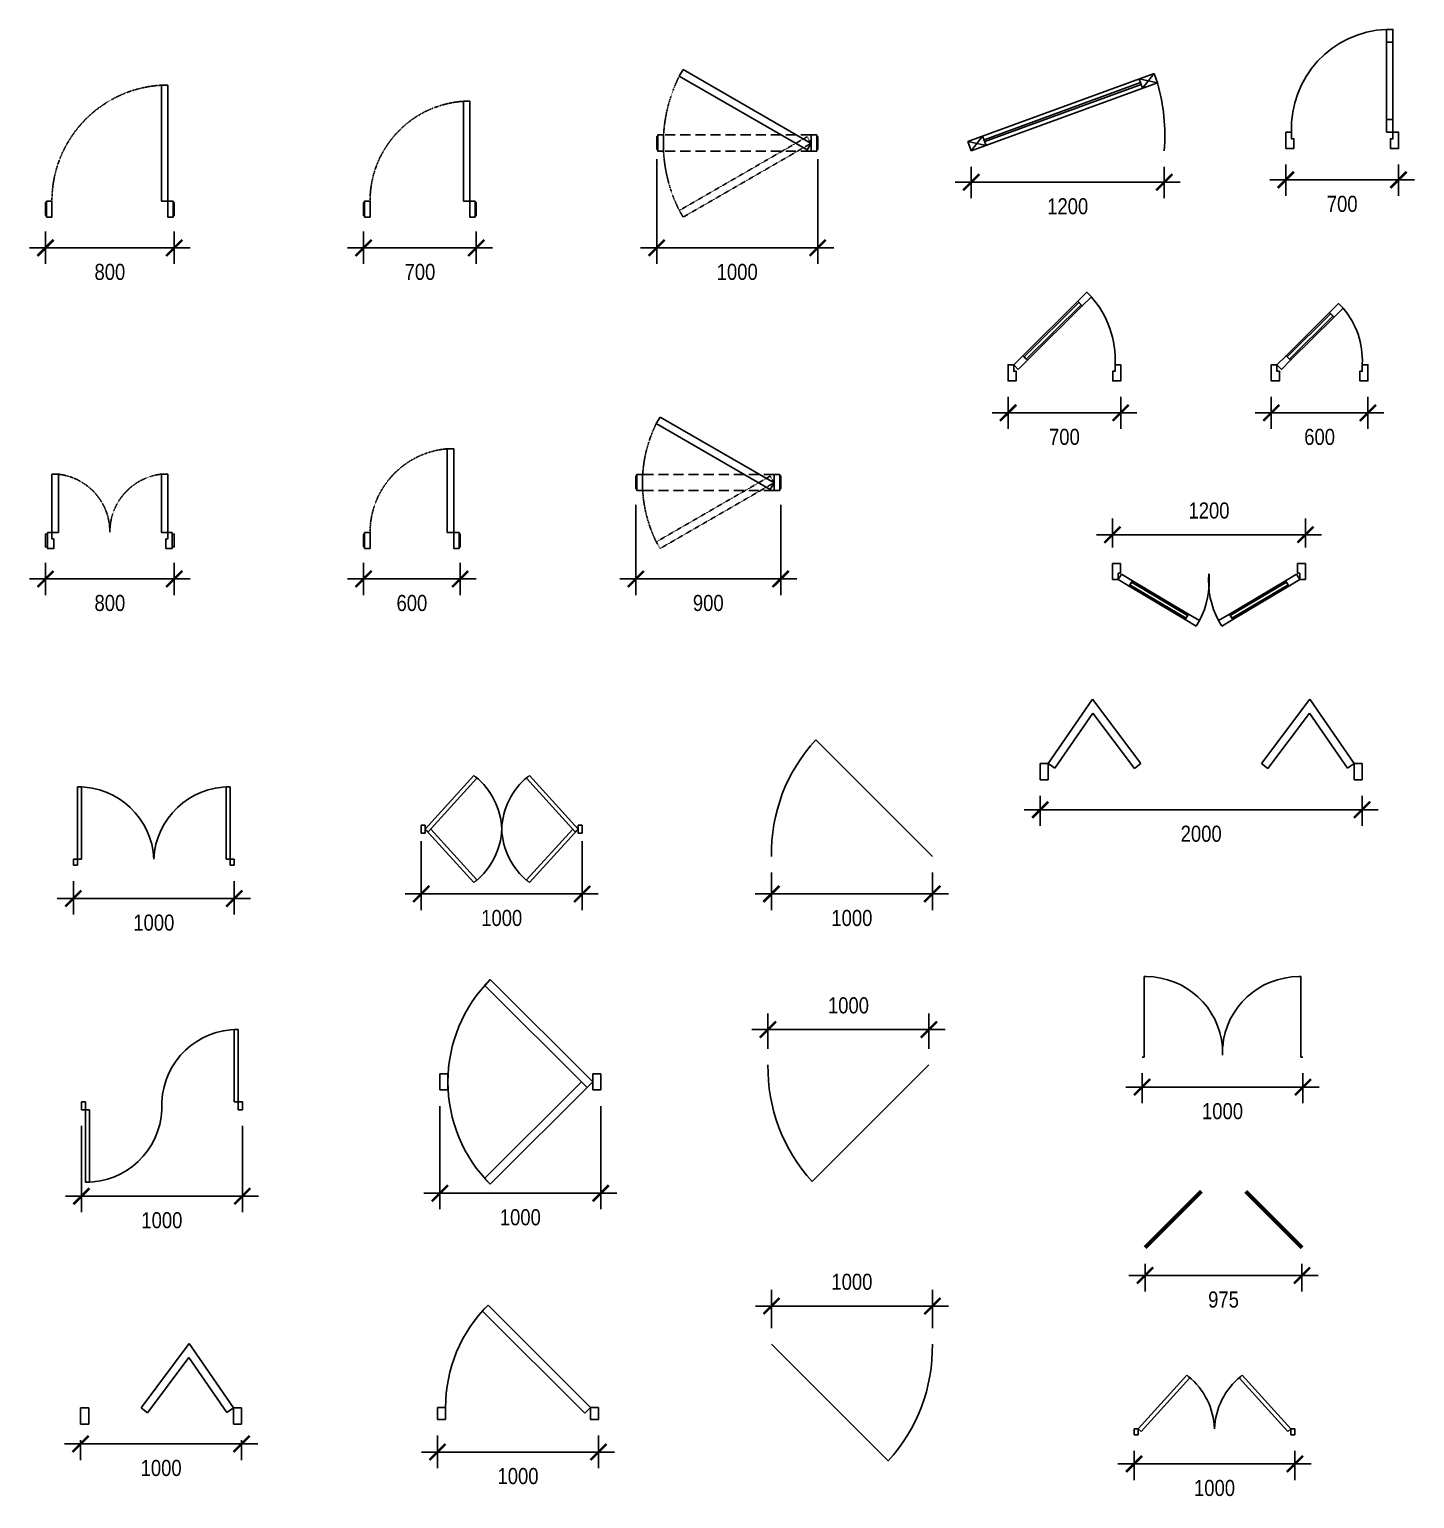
# Model space of a CAD drawing. Header units: millimetres. Extents: x -14129 to 25170, y 11877 to 30307.
# Drawn here: x 16562 to 25170, y 20881 to 30016 of the extents above; entities that cross this region are included whole.
import ezdxf

# ---------------------------------------------------------------- set-up
doc = ezdxf.new("R2010")
doc.units = ezdxf.units.MM
doc.linetypes.add('HIDDEN2', pattern=[0.1875, 0.125, -0.0625])
doc.linetypes.add('HIDDEN4', pattern=[0.09375, 0.0625, -0.03125])
doc.styles.add('DIM', font='', dxfattribs={"height": 100})
doc.styles.get('DIM').set_extended_font_data('VNI-Helve-Condense')
doc.dimstyles.new('100', dxfattribs={"dimtxt": 100, "dimasz": 100, "dimexe": 100, "dimexo": 100, "dimgap": 100, "dimtad": 2, "dimdec": 0, "dimzin": 0, "dimdsep": 46, "dimtxsty": 'DIM', "dimblk": 'ARCHTICK', "dimcen": 100, "dimdle": 100, "dimadec": 0, "dimazin": 0, "dimtfac": 1, "dimtdec": 0, "dimtofl": 0, "dimtmove": 0, "dimatfit": 3, "dimldrblk": 'ARCHTICK', "dimfxl": 1, "dimtolj": 1, "dimtzin": 0, "dimarcsym": 0})

# ---------------------------------------------------------------- blocks, each defined once
blk = doc.blocks.new('A$C6ED17C1F')
for points in [[(793.9, 100), (720, 100), (720, 820), (760, 820), (760, 0), (793.9, 0)], [(6.1, 0), (40, 0), (40, 100), (6.1, 100)], [(6.1, 100), (6.1, 0)], [(793.9, 100), (793.9, 0)]]:
    blk.add_lwpolyline(points)
for points in [[(0, 10), (6.1, 10), (6.1, 90), (0, 90)], [(793.9, 10), (800, 10), (800, 90), (793.9, 90)]]:
    blk.add_lwpolyline(points, close=True)
at = {"linetype": 'HIDDEN4'}
blk.add_arc((761.2, 100), 721.2, 93.27315, 180, dxfattribs=at)
blk = doc.blocks.new('A$C7AF54601')
for points in [[(693.9, 100), (620, 100), (620, 720), (660, 720), (660, 0), (693.9, 0)], [(693.9, 0), (693.9, 100)]]:
    blk.add_lwpolyline(points)
for points in [[(6.1, 0), (40, 0), (40, 100), (6.1, 100), (6.1, 0)], [(6.1, 10), (0, 10), (0, 90), (6.1, 90)], [(693.9, 10), (700, 10), (700, 90), (693.9, 90)]]:
    blk.add_lwpolyline(points, close=True)
at = {"linetype": 'HIDDEN4'}
blk.add_arc((661.4, 100), 621.4, 93.8183, 180, dxfattribs=at)
blk = doc.blocks.new('A$C0D4836C3')
at = {"linetype": 'HIDDEN2', "ltscale": 500}
for p, q in [((958.7, 511), (41.3, 511)), ((958.7, 411), (41.3, 411))]:
    blk.add_line(p, q, dxfattribs=at)
for points in [[(164.2, 917.5), (958.7, 458.7), (934.9, 417.4), (140.3, 876.2)], [(0, 421), (6.1, 421), (6.1, 501), (0, 501)], [(41.3, 511), (41.3, 411), (6.1, 411), (6.1, 511)], [(993.9, 511), (993.9, 411), (958.7, 411), (958.7, 511)], [(993.9, 421), (1000, 421), (1000, 501), (993.9, 501)]]:
    blk.add_lwpolyline(points, close=True)
at = {"linetype": 'HIDDEN4'}
blk.add_lwpolyline([(164.2, 0), (958.7, 458.7), (934.9, 500.1), (140.3, 41.3)], close=True, dxfattribs=at)
blk.add_arc((968.8, 458.7), 927.8, 153.65226, 206.34774, dxfattribs=at)
blk = doc.blocks.new('_ArchTick')
at = {"color": 0, "linetype": 'ByBlock', "const_width": 0.15}
blk.add_lwpolyline([(-0.5, -0.5), (0.5, 0.5)], dxfattribs=at)
blk = doc.blocks.new('*D155')
at = {"color": 0, "lineweight": -2, "transparency": 16777216}
for p, q in [((16662.2, 28758.6), (16662.2, 28557.5)), ((17462.2, 28758.6), (17462.2, 28557.5)), ((16562.2, 28657.5), (17562.2, 28657.5))]:
    blk.add_line(p, q, dxfattribs=at)
at = {"layer": 'DEFPOINTS', "color": 0, "transparency": 16777216}
for p in [(16662.2, 28858.6), (17462.2, 28858.6), (17462.2, 28657.5)]:
    blk.add_point(p, dxfattribs=at)
at = {"color": 0, "lineweight": -2, "transparency": 16777216, "xscale": 100, "yscale": 100, "zscale": 100, "rotation": 180}
blk.add_blockref('_ArchTick', (16662.2, 28657.5), dxfattribs=at)
at = {"color": 0, "lineweight": -2, "transparency": 16777216, "xscale": 100, "yscale": 100, "zscale": 100}
blk.add_blockref('_ArchTick', (17462.2, 28657.5), dxfattribs=at)
at = {"color": 0, "transparency": 16777216, "insert": (17062.2, 28507.5), "char_height": 100, "attachment_point": 5, "style": 'DIM'}
blk.add_mtext('\\A1;800', dxfattribs=at)
blk = doc.blocks.new('*D156')
at = {"color": 0, "lineweight": -2, "transparency": 16777216}
for p, q in [((18639, 28758.6), (18639, 28557.5)), ((19339, 28758.6), (19339, 28557.5)), ((18539, 28657.5), (19439, 28657.5))]:
    blk.add_line(p, q, dxfattribs=at)
at = {"layer": 'DEFPOINTS', "color": 0, "transparency": 16777216}
for p in [(18639, 28858.6), (19339, 28858.6), (19339, 28657.5)]:
    blk.add_point(p, dxfattribs=at)
at = {"color": 0, "lineweight": -2, "transparency": 16777216, "xscale": 100, "yscale": 100, "zscale": 100, "rotation": 180}
blk.add_blockref('_ArchTick', (18639, 28657.5), dxfattribs=at)
at = {"color": 0, "lineweight": -2, "transparency": 16777216, "xscale": 100, "yscale": 100, "zscale": 100}
blk.add_blockref('_ArchTick', (19339, 28657.5), dxfattribs=at)
at = {"color": 0, "transparency": 16777216, "insert": (18989, 28507.5), "char_height": 100, "attachment_point": 5, "style": 'DIM'}
blk.add_mtext('\\A1;700', dxfattribs=at)
blk = doc.blocks.new('*D157')
at = {"color": 0, "lineweight": -2, "transparency": 16777216}
for p, q in [((20460.6, 29209.7), (20460.6, 28557.5)), ((21460.6, 29209.7), (21460.6, 28557.5)), ((20360.6, 28657.5), (21560.6, 28657.5))]:
    blk.add_line(p, q, dxfattribs=at)
at = {"layer": 'DEFPOINTS', "color": 0, "transparency": 16777216}
for p in [(20460.6, 29309.7), (21460.6, 29309.7), (21460.6, 28657.5)]:
    blk.add_point(p, dxfattribs=at)
at = {"color": 0, "lineweight": -2, "transparency": 16777216, "xscale": 100, "yscale": 100, "zscale": 100, "rotation": 180}
blk.add_blockref('_ArchTick', (20460.6, 28657.5), dxfattribs=at)
at = {"color": 0, "lineweight": -2, "transparency": 16777216, "xscale": 100, "yscale": 100, "zscale": 100}
blk.add_blockref('_ArchTick', (21460.6, 28657.5), dxfattribs=at)
at = {"color": 0, "transparency": 16777216, "insert": (20960.6, 28507.5), "char_height": 100, "attachment_point": 5, "style": 'DIM'}
blk.add_mtext('\\A1;1000', dxfattribs=at)
blk = doc.blocks.new('A$C64F750C2')
for points in [[(80, 461.9), (80, 100), (40, 100), (40, 461.9)], [(720, 461.9), (720, 100), (760, 100), (760, 461.9)], [(12.2, 100), (40, 100), (40, 60), (52.2, 60), (52.2, 16.2), (52.2, 0), (12.2, 0)], [(787.8, 100), (760, 100), (760, 60), (747.8, 60), (747.8, 16.2), (747.8, 0), (787.8, 0)], [(12.2, 10), (0, 10), (0, 90), (12.2, 90)], [(787.8, 10), (800, 10), (800, 90), (787.8, 90)]]:
    blk.add_lwpolyline(points, close=True)
at = {"linetype": 'HIDDEN4'}
for centre, start, end in [((39.4, 103.6), 359.53125, 83.54079), ((760.6, 103.6), 96.45921, 180.46875)]:
    blk.add_arc(centre, 360.6, start, end, dxfattribs=at)
blk = doc.blocks.new('A$C6CE142D2')
for points in [[(593.9, 100), (520, 100), (520, 620), (560, 620), (560, 0), (593.9, 0)], [(6.1, 0), (40, 0), (40, 100), (6.1, 100)], [(6.1, 0), (6.1, 100)], [(593.9, 0), (593.9, 100)]]:
    blk.add_lwpolyline(points)
for points in [[(0, 10), (6.1, 10), (6.1, 90), (0, 90)], [(593.9, 10), (600, 10), (600, 90), (593.9, 90)]]:
    blk.add_lwpolyline(points, close=True)
at = {"linetype": 'HIDDEN4'}
blk.add_arc((563, 98.7), 523, 94.71841, 179.86281, dxfattribs=at)
blk = doc.blocks.new('A$C3B28073B')
at = {"linetype": 'HIDDEN2', "ltscale": 500}
for p, q in [((858.7, 461), (41.3, 461)), ((858.7, 361), (41.3, 361))]:
    blk.add_line(p, q, dxfattribs=at)
for points in [[(150.8, 817.5), (858.7, 408.7), (834.9, 367.4), (126.9, 776.2)], [(41.3, 461), (41.3, 361), (6.1, 361), (6.1, 461)], [(893.9, 461), (893.9, 361), (858.7, 361), (858.7, 461)], [(0, 371), (6.1, 371), (6.1, 451), (0, 451)], [(893.9, 371), (900, 371), (900, 451), (893.9, 451)]]:
    blk.add_lwpolyline(points, close=True)
at = {"linetype": 'HIDDEN4'}
blk.add_lwpolyline([(150.8, 0), (858.7, 408.7), (834.9, 450.1), (126.9, 41.3)], close=True, dxfattribs=at)
blk.add_arc((868.8, 408.7), 827.8, 153.65226, 206.34774, dxfattribs=at)
blk = doc.blocks.new('*D162')
at = {"color": 0, "lineweight": -2, "transparency": 16777216}
for p, q in [((16662.2, 26698.4), (16662.2, 26499.1)), ((17462.2, 26698.4), (17462.2, 26499.1)), ((16562.2, 26599.1), (17562.2, 26599.1))]:
    blk.add_line(p, q, dxfattribs=at)
at = {"layer": 'DEFPOINTS', "color": 0, "transparency": 16777216}
for p in [(16662.2, 26798.4), (17462.2, 26798.4), (17462.2, 26599.1)]:
    blk.add_point(p, dxfattribs=at)
at = {"color": 0, "lineweight": -2, "transparency": 16777216, "xscale": 100, "yscale": 100, "zscale": 100, "rotation": 180}
blk.add_blockref('_ArchTick', (16662.2, 26599.1), dxfattribs=at)
at = {"color": 0, "lineweight": -2, "transparency": 16777216, "xscale": 100, "yscale": 100, "zscale": 100}
blk.add_blockref('_ArchTick', (17462.2, 26599.1), dxfattribs=at)
at = {"color": 0, "transparency": 16777216, "insert": (17062.2, 26449.1), "char_height": 100, "attachment_point": 5, "style": 'DIM'}
blk.add_mtext('\\A1;800', dxfattribs=at)
blk = doc.blocks.new('*D163')
at = {"color": 0, "lineweight": -2, "transparency": 16777216}
for p, q in [((18639, 26698.4), (18639, 26499.1)), ((19239, 26698.4), (19239, 26499.1)), ((18539, 26599.1), (19339, 26599.1))]:
    blk.add_line(p, q, dxfattribs=at)
at = {"layer": 'DEFPOINTS', "color": 0, "transparency": 16777216}
for p in [(18639, 26798.4), (19239, 26798.4), (19239, 26599.1)]:
    blk.add_point(p, dxfattribs=at)
at = {"color": 0, "lineweight": -2, "transparency": 16777216, "xscale": 100, "yscale": 100, "zscale": 100, "rotation": 180}
blk.add_blockref('_ArchTick', (18639, 26599.1), dxfattribs=at)
at = {"color": 0, "lineweight": -2, "transparency": 16777216, "xscale": 100, "yscale": 100, "zscale": 100}
blk.add_blockref('_ArchTick', (19239, 26599.1), dxfattribs=at)
at = {"color": 0, "transparency": 16777216, "insert": (18939, 26449.1), "char_height": 100, "attachment_point": 5, "style": 'DIM'}
blk.add_mtext('\\A1;600', dxfattribs=at)
blk = doc.blocks.new('*D164')
at = {"color": 0, "lineweight": -2, "transparency": 16777216}
for p, q in [((20330.7, 27059.4), (20330.7, 26499.1)), ((21230.7, 27059.4), (21230.7, 26499.1)), ((20230.7, 26599.1), (21330.7, 26599.1))]:
    blk.add_line(p, q, dxfattribs=at)
at = {"layer": 'DEFPOINTS', "color": 0, "transparency": 16777216}
for p in [(20330.7, 27159.4), (21230.7, 27159.4), (21230.7, 26599.1)]:
    blk.add_point(p, dxfattribs=at)
at = {"color": 0, "lineweight": -2, "transparency": 16777216, "xscale": 100, "yscale": 100, "zscale": 100, "rotation": 180}
blk.add_blockref('_ArchTick', (20330.7, 26599.1), dxfattribs=at)
at = {"color": 0, "lineweight": -2, "transparency": 16777216, "xscale": 100, "yscale": 100, "zscale": 100}
blk.add_blockref('_ArchTick', (21230.7, 26599.1), dxfattribs=at)
at = {"color": 0, "transparency": 16777216, "insert": (20780.7, 26449.1), "char_height": 100, "attachment_point": 5, "style": 'DIM'}
blk.add_mtext('\\A1;900', dxfattribs=at)
blk = doc.blocks.new('A$C16FA5A5B')
for p, q in [((50, 487.5), (25, 487.5)), ((25, 487.5), (25, 37.5)), ((50, 37.5), (50, 487.5)), ((950, 37.5), (950, 487.5)), ((950, 487.5), (975, 487.5)), ((975, 487.5), (975, 37.5)), ((0, 0), (0, 37.5)), ((0, 37.5), (25, 37.5)), ((25, 0), (0, 0)), ((25, 37.5), (25, 0)), ((25, 37.5), (50, 37.5)), ((975, 37.5), (950, 37.5)), ((975, 37.5), (975, 0)), ((1000, 37.5), (975, 37.5)), ((975, 0), (1000, 0)), ((1000, 0), (1000, 37.5))]:
    blk.add_line(p, q)
for centre, start, end in [((28.6, 15.6), 2.66196, 90.43436), ((971.4, 15.6), 89.56564, 177.33804)]:
    blk.add_arc(centre, 471.9, start, end)
blk = doc.blocks.new('A$C7FA31A0A')
for p, q in [((327.7, 665.9), (25, 333)), ((43.5, 316.2), (346.2, 649.1)), ((346.2, 649.1), (327.7, 665.9)), ((653.8, 649.1), (672.3, 665.9)), ((956.5, 316.2), (653.8, 649.1)), ((672.3, 665.9), (975, 333)), ((0, 308), (0, 358)), ((0, 358), (25, 358)), ((25, 308), (0, 308)), ((25, 358), (25, 308)), ((327.7, 0), (25, 333)), ((25, 333), (43.5, 316.2)), ((58.8, 333), (346.2, 16.8)), ((941.2, 333), (653.8, 16.8)), ((672.3, 0), (975, 333)), ((975, 333), (956.5, 316.2)), ((975, 308), (975, 358)), ((975, 358), (1000, 358)), ((1000, 308), (975, 308)), ((1000, 358), (1000, 308)), ((346.2, 16.8), (327.7, 0)), ((653.8, 16.8), (672.3, 0))]:
    blk.add_line(p, q)
for centre, start, end in [((59.8, 316), 2.20706, 50.92304), ((940.2, 316), 129.07696, 177.79294), ((59.8, 349.9), 309.07696, 357.79294), ((940.2, 349.9), 182.20706, 230.92304)]:
    blk.add_arc(centre, 440.5, start, end)
blk = doc.blocks.new('A$C01DB128E')
blk.add_line((1000, 0), (275, 725))
blk.add_arc((1043, 19.1), 1043.1, 137.40906, 181.04643)
blk = doc.blocks.new('A$C27D12597')
for p, q in [((278.2, 1237.4), (313.6, 1272.8)), ((914.6, 601), (278.2, 1237.4)), ((313.6, 1272.8), (950, 636.4)), ((0, 586.4), (0, 686.4)), ((0, 686.4), (50, 686.4)), ((50, 686.4), (50, 586.4)), ((950, 636.4), (914.6, 671.8)), ((950, 586.4), (950, 686.4)), ((950, 686.4), (1000, 686.4)), ((1000, 686.4), (1000, 586.4)), ((50, 586.4), (0, 586.4)), ((879.3, 636.4), (278.2, 35.4)), ((313.6, 0), (950, 636.4)), ((950, 636.4), (914.6, 601)), ((1000, 586.4), (950, 586.4)), ((278.2, 35.4), (313.6, 0))]:
    blk.add_line(p, q)
for start, end in [(135, 180), (180, 225)]:
    blk.add_arc((950, 636.4), 900, start, end)
blk = doc.blocks.new('A$C1346559C')
blk.add_line((1000, 725), (275, 0))
blk.add_arc((1043, 705.9), 1043.1, 178.95357, 222.59094)
blk = doc.blocks.new('A$C3C570BAE')
for p, q in [((675, 500), (375, 100)), ((950, 100), (675, 500)), ((415, 70), (673.2, 414.3)), ((673.2, 414.3), (908.8, 71.7)), ((0, 0), (0, 100)), ((0, 100), (50, 100)), ((50, 100), (50, 0)), ((375, 100), (415, 70)), ((908.8, 71.7), (950, 100)), ((950, 0), (950, 100)), ((950, 100), (1000, 100)), ((1000, 100), (1000, 0)), ((50, 0), (0, 0)), ((1000, 0), (950, 0))]:
    blk.add_line(p, q)
blk = doc.blocks.new('A$C68901CC0')
for p, q in [((278.2, 676), (313.6, 711.4)), ((914.6, 39.6), (278.2, 676)), ((313.6, 711.4), (950, 75)), ((0, 75), (0, 0)), ((50, 75), (0, 75)), ((0, 0), (50, 0)), ((50, 0), (50, 75)), ((950, 75), (914.6, 39.6)), ((950, 75), (950, 0)), ((1000, 75), (950, 75)), ((950, 0), (1000, 0)), ((1000, 0), (1000, 75))]:
    blk.add_line(p, q)
blk.add_arc((950, 75), 900, 135, 180)
blk = doc.blocks.new('A$C6491041C')
blk.add_line((0, 725), (725, 0))
blk.add_arc((-43, 705.9), 1043.1, 317.40906, 1.04643)
blk = doc.blocks.new('A$C10F42F8F')
for p, q in [((0, 57.9), (1158.1, 481.2)), ((1158.1, 481.2), (1086.6, 389.5)), ((1158.1, 481.2), (1179.3, 423.3)), ((21.2, 0), (1179.3, 423.3)), ((101.1, 68.6), (1073.9, 424.2)), ((105.3, 57), (1078.2, 412.6)), ((1065.5, 447.4), (1086.6, 389.5)), ((1179.3, 423.3), (1065.5, 447.4)), ((21.2, 0), (92.6, 91.8)), ((92.6, 91.8), (113.8, 33.9)), ((0, 57.9), (21.2, 0)), ((0, 57.9), (113.8, 33.9))]:
    blk.add_line(p, q)
at = {"linetype": 'Continuous'}
blk.add_arc((-12.7, 92.6), 1237, 355.70462, 15.50494, dxfattribs=at)
blk = doc.blocks.new('A$C69F834CB')
for points in [[(625, 740), (625, 660), (665, 660), (665, 740)], [(625, 180), (625, 660), (665, 660), (665, 180)], [(35, 100), (35, 60), (50, 60), (50, 50), (50, 0), (0, 0), (0, 100)], [(625, 100), (625, 180), (665, 180), (665, 100)], [(665, 100), (700, 100), (700, 0), (650, 0), (650, 50), (650, 60), (665, 60)]]:
    blk.add_lwpolyline(points, close=True)
blk.add_arc((650, 125), 615.5, 92.32782, 182.32782)
blk = doc.blocks.new('A$C3C032968')
for p, q in [((0, 0), (0, 100)), ((0, 100), (0, 0)), ((700, 0), (700, 100)), ((700, 0), (700, 100))]:
    blk.add_line(p, q)
for points in [[(517.5, 522.4), (460.7, 466.1), (432.5, 494.5), (489.3, 550.8)], [(120, 128), (460.7, 466.1), (432.5, 494.5), (91.8, 156.4)], [(112.9, 135.1), (453.6, 473.2), (439.5, 487.4), (98.8, 149.3)], [(35, 100), (0, 100), (0, 0), (50, 0), (50, 50), (50, 60), (35, 60)], [(63.2, 71.6), (120, 128), (91.8, 156.4), (35, 100)], [(665, 100), (665, 60), (650, 60), (650, 50), (650, 0), (700, 0), (700, 100)]]:
    blk.add_lwpolyline(points, close=True)
blk.add_arc((72.4, 128.7), 593.3, 357.23132, 41.49368)
blk = doc.blocks.new('A$C3E2B50BB')
for p, q in [((0, 0), (0, 100)), ((0, 100), (0, 0)), ((600, 0), (600, 100)), ((600, 0), (600, 100))]:
    blk.add_line(p, q)
for points in [[(446.5, 452), (389.7, 395.6), (361.5, 424), (418.3, 480.4)], [(120, 128), (389.7, 395.6), (361.5, 424), (91.8, 156.4)], [(112.9, 135.1), (382.6, 402.7), (368.6, 416.9), (98.8, 149.3)], [(35, 100), (0, 100), (0, 0), (50, 0), (50, 50), (50, 60), (35, 60)], [(63.2, 71.6), (120, 128), (91.8, 156.4), (35, 100)], [(565, 100), (565, 60), (550, 60), (550, 50), (550, 0), (600, 0), (600, 100)]]:
    blk.add_lwpolyline(points, close=True)
blk.add_arc((63.3, 127.2), 502.3, 357.36302, 40.28565)
blk = doc.blocks.new('A$C036642B2')
for p, q in [((0, 389.1), (0, 289.1)), ((0, 289.1), (0, 389.1)), ((0, 289.1), (0, 389.1)), ((0, 389.1), (50, 389.1)), ((50, 389.1), (50, 339.1)), ((1200, 389.1), (1150, 389.1)), ((1150, 389.1), (1150, 339.1)), ((1200, 289.1), (1200, 389.1)), ((1200, 289.1), (1200, 389.1)), ((1200, 389.1), (1200, 289.1)), ((35, 289.1), (0, 289.1)), ((50, 329.1), (35, 329.1)), ((35, 329.1), (35, 289.1)), ((35, 289.1), (55.5, 323.5)), ((103.8, 248.2), (35, 289.1)), ((50, 339.1), (50, 329.1)), ((55.5, 323.5), (124.2, 282.6)), ((103.8, 248.2), (124.2, 282.6)), ((124.2, 282.6), (103.8, 248.2)), ((124.2, 282.6), (472.6, 75.3)), ((1075.8, 282.6), (727.4, 75.3)), ((1144.5, 323.5), (1075.8, 282.6)), ((1075.8, 282.6), (1096.2, 248.2)), ((1096.2, 248.2), (1075.8, 282.6)), ((1096.2, 248.2), (1165, 289.1)), ((1165, 289.1), (1144.5, 323.5)), ((1150, 339.1), (1150, 329.1)), ((1150, 329.1), (1165, 329.1)), ((1165, 329.1), (1165, 289.1)), ((1165, 289.1), (1200, 289.1)), ((452.1, 40.9), (103.8, 248.2)), ((108.9, 256.8), (119.1, 274)), ((457.3, 49.5), (108.9, 256.8)), ((119.1, 274), (467.5, 66.7)), ((1080.9, 274), (732.5, 66.7)), ((742.7, 49.5), (1091.1, 256.8)), ((747.9, 40.9), (1096.2, 248.2)), ((1091.1, 256.8), (1080.9, 274)), ((472.6, 75.3), (452.1, 40.9)), ((472.6, 75.3), (452.1, 40.9)), ((452.1, 40.9), (520.9, 0)), ((467.5, 66.7), (457.3, 49.5)), ((541.3, 34.4), (472.6, 75.3)), ((520.9, 0), (541.3, 34.4)), ((658.7, 34.4), (727.4, 75.3)), ((679.1, 0), (658.7, 34.4)), ((747.9, 40.9), (679.1, 0)), ((727.4, 75.3), (747.9, 40.9)), ((727.4, 75.3), (747.9, 40.9)), ((732.5, 66.7), (742.7, 49.5))]:
    blk.add_line(p, q)
for centre, start, end in [((76.7, 280.4), 332.18931, 4.96352), ((1123.3, 280.4), 175.03648, 207.81069)]:
    blk.add_arc(centre, 525.5, start, end)
blk = doc.blocks.new('A$C20B1713A')
for p, q in [((50, 100), (325, 500)), ((325, 500), (625, 100)), ((1675, 500), (1375, 100)), ((1950, 100), (1675, 500)), ((326.8, 414.3), (91.2, 71.7)), ((585, 70), (326.8, 414.3)), ((1415, 70), (1673.2, 414.3)), ((1673.2, 414.3), (1908.8, 71.7)), ((0, 0), (0, 100)), ((0, 100), (50, 100)), ((50, 100), (50, 0)), ((91.2, 71.7), (50, 100)), ((625, 100), (585, 70)), ((1375, 100), (1415, 70)), ((1908.8, 71.7), (1950, 100)), ((1950, 0), (1950, 100)), ((1950, 100), (2000, 100)), ((2000, 100), (2000, 0)), ((50, 0), (0, 0)), ((2000, 0), (1950, 0))]:
    blk.add_line(p, q)
blk = doc.blocks.new('A$C00F00890')
for p, q in [((25, 500), (12.5, 500)), ((12.5, 500), (12.5, 0)), ((987.5, 500), (975, 500)), ((987.5, 0), (987.5, 500)), ((12.5, 0), (0, 0)), ((500, 12.5), (499.1, 62.5)), ((500.9, 62.5), (500, 12.5)), ((1000, 0), (987.5, 0))]:
    blk.add_line(p, q)
for centre, start, end in [((25, 24.4), 4.59763, 90), ((975, 24.4), 90, 175.40237)]:
    blk.add_arc(centre, 475.6, start, end)
blk = doc.blocks.new('A$C26716D79')
blk.add_lwpolyline([(983.8, 8.8, 25, 25, 0), (633.8, 358.8, 0, 0, 0.198398), (496.3, 21.3, 0, 0, 0.198398), (358.8, 358.8, 25, 25, 0), (8.8, 8.8, 0, 0, 0)], format="xyseb")
blk = doc.blocks.new('A$C7C735C75')
for p, q in [((327.7, 370.5), (25, 37.5)), ((346.2, 353.7), (327.7, 370.5)), ((653.8, 353.7), (672.3, 370.5)), ((672.3, 370.5), (975, 37.5)), ((43.5, 20.7), (346.2, 353.7)), ((956.5, 20.7), (653.8, 353.7)), ((0, 0), (0, 37.5)), ((0, 37.5), (25, 37.5)), ((25, 0), (0, 0)), ((25, 37.5), (43.5, 20.7)), ((25, 37.5), (25, 0)), ((975, 37.5), (956.5, 20.7)), ((975, 37.5), (975, 0)), ((1000, 37.5), (975, 37.5)), ((975, 0), (1000, 0)), ((1000, 0), (1000, 37.5))]:
    blk.add_line(p, q)
for centre, start, end in [((59.8, 20.5), 2.20706, 50.92304), ((940.2, 20.5), 129.07696, 177.79294)]:
    blk.add_arc(centre, 440.5, start, end)
blk = doc.blocks.new('*D171')
at = {"color": 0, "lineweight": -2, "transparency": 16777216}
for p, q in [((16835.4, 24719.6), (16835.4, 24511.9)), ((17835.4, 24719.6), (17835.4, 24511.9)), ((16735.4, 24611.9), (17935.4, 24611.9))]:
    blk.add_line(p, q, dxfattribs=at)
at = {"layer": 'DEFPOINTS', "color": 0, "transparency": 16777216}
for p in [(16835.4, 24819.6), (17835.4, 24819.6), (17835.4, 24611.9)]:
    blk.add_point(p, dxfattribs=at)
at = {"color": 0, "lineweight": -2, "transparency": 16777216, "xscale": 100, "yscale": 100, "zscale": 100, "rotation": 180}
blk.add_blockref('_ArchTick', (16835.4, 24611.9), dxfattribs=at)
at = {"color": 0, "lineweight": -2, "transparency": 16777216, "xscale": 100, "yscale": 100, "zscale": 100}
blk.add_blockref('_ArchTick', (17835.4, 24611.9), dxfattribs=at)
at = {"color": 0, "transparency": 16777216, "insert": (17335.4, 24461.9), "char_height": 100, "attachment_point": 5, "style": 'DIM'}
blk.add_mtext('\\A1;1000', dxfattribs=at)
blk = doc.blocks.new('A$C421C437E')
for p, q in [((950, 500), (950, 950)), ((950, 950), (975, 950)), ((975, 950), (975, 500)), ((0, 450), (0, 500)), ((0, 500), (25, 500)), ((25, 500), (25, 450)), ((500, 500), (500, 450)), ((500, 487.5), (500, 450)), ((975, 500), (950, 500)), ((975, 450), (975, 500)), ((975, 500), (1000, 500)), ((1000, 500), (1000, 450)), ((25, 450), (0, 450)), ((25, 0), (25, 450)), ((25, 450), (50, 450)), ((50, 450), (50, 0)), ((1000, 450), (975, 450)), ((50, 0), (25, 0))]:
    blk.add_line(p, q)
for centre, start, end in [((971.4, 478.1), 89.56564, 177.33804), ((28.6, 471.9), 269.56564, 357.33804)]:
    blk.add_arc(centre, 471.9, start, end)
blk = doc.blocks.new('*D172')
at = {"color": 0, "lineweight": -2, "transparency": 16777216}
for p, q in [((16885.5, 23198.7), (16885.5, 22661.5)), ((17885.5, 23198.7), (17885.5, 22661.5)), ((17985.5, 22761.5), (16785.5, 22761.5))]:
    blk.add_line(p, q, dxfattribs=at)
at = {"layer": 'DEFPOINTS', "color": 0, "transparency": 16777216}
for p in [(16885.5, 23298.7), (17885.5, 23298.7), (16885.5, 22761.5)]:
    blk.add_point(p, dxfattribs=at)
at = {"color": 0, "lineweight": -2, "transparency": 16777216, "xscale": 100, "yscale": 100, "zscale": 100, "rotation": 180}
blk.add_blockref('_ArchTick', (16885.5, 22761.5), dxfattribs=at)
at = {"color": 0, "lineweight": -2, "transparency": 16777216, "xscale": 100, "yscale": 100, "zscale": 100}
blk.add_blockref('_ArchTick', (17885.5, 22761.5), dxfattribs=at)
at = {"color": 0, "transparency": 16777216, "insert": (17385.5, 22611.5), "char_height": 100, "attachment_point": 5, "style": 'DIM'}
blk.add_mtext('\\A1;1000', dxfattribs=at)
blk = doc.blocks.new('*D173')
at = {"color": 0, "lineweight": -2, "transparency": 16777216}
for p, q in [((16780.7, 21221.2), (17980.7, 21221.2)), ((16880.7, 21244.9), (16880.7, 21121.2)), ((17880.7, 21244.9), (17880.7, 21121.2))]:
    blk.add_line(p, q, dxfattribs=at)
at = {"layer": 'DEFPOINTS', "color": 0, "transparency": 16777216}
for p in [(16880.7, 21344.9), (17880.7, 21344.9), (17880.7, 21221.2)]:
    blk.add_point(p, dxfattribs=at)
at = {"color": 0, "lineweight": -2, "transparency": 16777216, "xscale": 100, "yscale": 100, "zscale": 100, "rotation": 180}
blk.add_blockref('_ArchTick', (16880.7, 21221.2), dxfattribs=at)
at = {"color": 0, "lineweight": -2, "transparency": 16777216, "xscale": 100, "yscale": 100, "zscale": 100}
blk.add_blockref('_ArchTick', (17880.7, 21221.2), dxfattribs=at)
at = {"color": 0, "transparency": 16777216, "insert": (17380.7, 21071.2), "char_height": 100, "attachment_point": 5, "style": 'DIM'}
blk.add_mtext('\\A1;1000', dxfattribs=at)
blk = doc.blocks.new('*D175')
at = {"color": 0, "lineweight": -2, "transparency": 16777216}
for p, q in [((18997.2, 24969.1), (18997.2, 24540.7)), ((19997.2, 24969.1), (19997.2, 24540.7)), ((18897.2, 24640.7), (20097.2, 24640.7))]:
    blk.add_line(p, q, dxfattribs=at)
at = {"layer": 'DEFPOINTS', "color": 0, "transparency": 16777216}
for p in [(18997.2, 25069.1), (19997.2, 25069.1), (19997.2, 24640.7)]:
    blk.add_point(p, dxfattribs=at)
at = {"color": 0, "lineweight": -2, "transparency": 16777216, "xscale": 100, "yscale": 100, "zscale": 100, "rotation": 180}
blk.add_blockref('_ArchTick', (18997.2, 24640.7), dxfattribs=at)
at = {"color": 0, "lineweight": -2, "transparency": 16777216, "xscale": 100, "yscale": 100, "zscale": 100}
blk.add_blockref('_ArchTick', (19997.2, 24640.7), dxfattribs=at)
at = {"color": 0, "transparency": 16777216, "insert": (19497.2, 24490.7), "char_height": 100, "attachment_point": 5, "style": 'DIM'}
blk.add_mtext('\\A1;1000', dxfattribs=at)
blk = doc.blocks.new('*D176')
at = {"color": 0, "lineweight": -2, "transparency": 16777216}
for p, q in [((19112.8, 23322.2), (19112.8, 22679.9)), ((20112.8, 23322.2), (20112.8, 22679.9)), ((19012.8, 22779.9), (20212.8, 22779.9))]:
    blk.add_line(p, q, dxfattribs=at)
at = {"layer": 'DEFPOINTS', "color": 0, "transparency": 16777216}
for p in [(19112.8, 23422.2), (20112.8, 23422.2), (20112.8, 22779.9)]:
    blk.add_point(p, dxfattribs=at)
at = {"color": 0, "lineweight": -2, "transparency": 16777216, "xscale": 100, "yscale": 100, "zscale": 100, "rotation": 180}
blk.add_blockref('_ArchTick', (19112.8, 22779.9), dxfattribs=at)
at = {"color": 0, "lineweight": -2, "transparency": 16777216, "xscale": 100, "yscale": 100, "zscale": 100}
blk.add_blockref('_ArchTick', (20112.8, 22779.9), dxfattribs=at)
at = {"color": 0, "transparency": 16777216, "insert": (19612.8, 22629.9), "char_height": 100, "attachment_point": 5, "style": 'DIM'}
blk.add_mtext('\\A1;1000', dxfattribs=at)
blk = doc.blocks.new('*D177')
at = {"color": 0, "lineweight": -2, "transparency": 16777216}
for p, q in [((19098.5, 21273.5), (19098.5, 21071)), ((20098.5, 21273.5), (20098.5, 21071)), ((18998.5, 21171), (20198.5, 21171))]:
    blk.add_line(p, q, dxfattribs=at)
at = {"layer": 'DEFPOINTS', "color": 0, "transparency": 16777216}
for p in [(19098.5, 21373.5), (20098.5, 21373.5), (20098.5, 21171)]:
    blk.add_point(p, dxfattribs=at)
at = {"color": 0, "lineweight": -2, "transparency": 16777216, "xscale": 100, "yscale": 100, "zscale": 100, "rotation": 180}
blk.add_blockref('_ArchTick', (19098.5, 21171), dxfattribs=at)
at = {"color": 0, "lineweight": -2, "transparency": 16777216, "xscale": 100, "yscale": 100, "zscale": 100}
blk.add_blockref('_ArchTick', (20098.5, 21171), dxfattribs=at)
at = {"color": 0, "transparency": 16777216, "insert": (19598.5, 21021), "char_height": 100, "attachment_point": 5, "style": 'DIM'}
blk.add_mtext('\\A1;1000', dxfattribs=at)
blk = doc.blocks.new('*D179')
at = {"color": 0, "lineweight": -2, "transparency": 16777216}
for p, q in [((21173.1, 24773.3), (21173.1, 24540.7)), ((22173.1, 24773.3), (22173.1, 24540.7)), ((21073.1, 24640.7), (22273.1, 24640.7))]:
    blk.add_line(p, q, dxfattribs=at)
at = {"layer": 'DEFPOINTS', "color": 0, "transparency": 16777216}
for p in [(21173.1, 24873.3), (22173.1, 24873.3), (22173.1, 24640.7)]:
    blk.add_point(p, dxfattribs=at)
at = {"color": 0, "lineweight": -2, "transparency": 16777216, "xscale": 100, "yscale": 100, "zscale": 100, "rotation": 180}
blk.add_blockref('_ArchTick', (21173.1, 24640.7), dxfattribs=at)
at = {"color": 0, "lineweight": -2, "transparency": 16777216, "xscale": 100, "yscale": 100, "zscale": 100}
blk.add_blockref('_ArchTick', (22173.1, 24640.7), dxfattribs=at)
at = {"color": 0, "transparency": 16777216, "insert": (21673.1, 24490.7), "char_height": 100, "attachment_point": 5, "style": 'DIM'}
blk.add_mtext('\\A1;1000', dxfattribs=at)
blk = doc.blocks.new('*D180')
at = {"color": 0, "lineweight": -2, "transparency": 16777216}
for p, q in [((21151.8, 23678.5), (21151.8, 23897.4)), ((22151.8, 23678.5), (22151.8, 23897.4)), ((21051.8, 23797.4), (22251.8, 23797.4))]:
    blk.add_line(p, q, dxfattribs=at)
at = {"layer": 'DEFPOINTS', "color": 0, "transparency": 16777216}
for p in [(22151.8, 23797.4), (21151.8, 23578.5), (22151.8, 23578.5)]:
    blk.add_point(p, dxfattribs=at)
at = {"color": 0, "lineweight": -2, "transparency": 16777216, "xscale": 100, "yscale": 100, "zscale": 100, "rotation": 180}
blk.add_blockref('_ArchTick', (21151.8, 23797.4), dxfattribs=at)
at = {"color": 0, "lineweight": -2, "transparency": 16777216, "xscale": 100, "yscale": 100, "zscale": 100}
blk.add_blockref('_ArchTick', (22151.8, 23797.4), dxfattribs=at)
at = {"color": 0, "transparency": 16777216, "insert": (21651.8, 23947.4), "char_height": 100, "attachment_point": 5, "style": 'DIM'}
blk.add_mtext('\\A1;1000', dxfattribs=at)
blk = doc.blocks.new('*D181')
at = {"color": 0, "lineweight": -2, "transparency": 16777216}
for p, q in [((21173.3, 21941.2), (21173.3, 22178.8)), ((22173.3, 21941.2), (22173.3, 22178.8)), ((21073.3, 22078.8), (22273.3, 22078.8))]:
    blk.add_line(p, q, dxfattribs=at)
at = {"layer": 'DEFPOINTS', "color": 0, "transparency": 16777216}
for p in [(22173.3, 22078.8), (21173.3, 21841.2), (22173.3, 21841.2)]:
    blk.add_point(p, dxfattribs=at)
at = {"color": 0, "lineweight": -2, "transparency": 16777216, "xscale": 100, "yscale": 100, "zscale": 100, "rotation": 180}
blk.add_blockref('_ArchTick', (21173.3, 22078.8), dxfattribs=at)
at = {"color": 0, "lineweight": -2, "transparency": 16777216, "xscale": 100, "yscale": 100, "zscale": 100}
blk.add_blockref('_ArchTick', (22173.3, 22078.8), dxfattribs=at)
at = {"color": 0, "transparency": 16777216, "insert": (21673.3, 22228.8), "char_height": 100, "attachment_point": 5, "style": 'DIM'}
blk.add_mtext('\\A1;1000', dxfattribs=at)
blk = doc.blocks.new('*D183')
at = {"color": 0, "lineweight": -2, "transparency": 16777216}
for p, q in [((22414.4, 29161), (22414.4, 28965.6)), ((23614, 29161), (23614, 28965.6)), ((22314.4, 29065.6), (23714, 29065.6))]:
    blk.add_line(p, q, dxfattribs=at)
at = {"layer": 'DEFPOINTS', "color": 0, "transparency": 16777216}
for p in [(22414.4, 29261), (23614, 29261), (23614, 29065.6)]:
    blk.add_point(p, dxfattribs=at)
at = {"color": 0, "lineweight": -2, "transparency": 16777216, "xscale": 100, "yscale": 100, "zscale": 100, "rotation": 180}
blk.add_blockref('_ArchTick', (22414.4, 29065.6), dxfattribs=at)
at = {"color": 0, "lineweight": -2, "transparency": 16777216, "xscale": 100, "yscale": 100, "zscale": 100}
blk.add_blockref('_ArchTick', (23614, 29065.6), dxfattribs=at)
at = {"color": 0, "transparency": 16777216, "insert": (23014.2, 28915.6), "char_height": 100, "attachment_point": 5, "style": 'DIM'}
blk.add_mtext('\\A1;1200', dxfattribs=at)
blk = doc.blocks.new('*D184')
at = {"color": 0, "lineweight": -2, "transparency": 16777216}
for p, q in [((24369.9, 29175.8), (24369.9, 28980.5)), ((25069.9, 29175.8), (25069.9, 28980.5)), ((24269.9, 29080.5), (25169.9, 29080.5))]:
    blk.add_line(p, q, dxfattribs=at)
at = {"layer": 'DEFPOINTS', "color": 0, "transparency": 16777216}
for p in [(24369.9, 29275.8), (25069.9, 29275.8), (25069.9, 29080.5)]:
    blk.add_point(p, dxfattribs=at)
at = {"color": 0, "lineweight": -2, "transparency": 16777216, "xscale": 100, "yscale": 100, "zscale": 100, "rotation": 180}
blk.add_blockref('_ArchTick', (24369.9, 29080.5), dxfattribs=at)
at = {"color": 0, "lineweight": -2, "transparency": 16777216, "xscale": 100, "yscale": 100, "zscale": 100}
blk.add_blockref('_ArchTick', (25069.9, 29080.5), dxfattribs=at)
at = {"color": 0, "transparency": 16777216, "insert": (24719.9, 28930.5), "char_height": 100, "attachment_point": 5, "style": 'DIM'}
blk.add_mtext('\\A1;700', dxfattribs=at)
blk = doc.blocks.new('*D185')
at = {"color": 0, "lineweight": -2, "transparency": 16777216}
for p, q in [((22643.9, 27730.7), (22643.9, 27531.7)), ((23343.9, 27730.7), (23343.9, 27531.7)), ((22543.9, 27631.7), (23443.9, 27631.7))]:
    blk.add_line(p, q, dxfattribs=at)
at = {"layer": 'DEFPOINTS', "color": 0, "transparency": 16777216}
for p in [(22643.9, 27830.7), (23343.9, 27830.7), (23343.9, 27631.7)]:
    blk.add_point(p, dxfattribs=at)
at = {"color": 0, "lineweight": -2, "transparency": 16777216, "xscale": 100, "yscale": 100, "zscale": 100, "rotation": 180}
blk.add_blockref('_ArchTick', (22643.9, 27631.7), dxfattribs=at)
at = {"color": 0, "lineweight": -2, "transparency": 16777216, "xscale": 100, "yscale": 100, "zscale": 100}
blk.add_blockref('_ArchTick', (23343.9, 27631.7), dxfattribs=at)
at = {"color": 0, "transparency": 16777216, "insert": (22993.9, 27481.7), "char_height": 100, "attachment_point": 5, "style": 'DIM'}
blk.add_mtext('\\A1;700', dxfattribs=at)
blk = doc.blocks.new('*D186')
at = {"color": 0, "lineweight": -2, "transparency": 16777216}
for p, q in [((24279.6, 27730.7), (24279.6, 27531.7)), ((24879.6, 27730.7), (24879.6, 27531.7)), ((24179.6, 27631.7), (24979.6, 27631.7))]:
    blk.add_line(p, q, dxfattribs=at)
at = {"layer": 'DEFPOINTS', "color": 0, "transparency": 16777216}
for p in [(24279.6, 27830.7), (24879.6, 27830.7), (24879.6, 27631.7)]:
    blk.add_point(p, dxfattribs=at)
at = {"color": 0, "lineweight": -2, "transparency": 16777216, "xscale": 100, "yscale": 100, "zscale": 100, "rotation": 180}
blk.add_blockref('_ArchTick', (24279.6, 27631.7), dxfattribs=at)
at = {"color": 0, "lineweight": -2, "transparency": 16777216, "xscale": 100, "yscale": 100, "zscale": 100}
blk.add_blockref('_ArchTick', (24879.6, 27631.7), dxfattribs=at)
at = {"color": 0, "transparency": 16777216, "insert": (24579.6, 27481.7), "char_height": 100, "attachment_point": 5, "style": 'DIM'}
blk.add_mtext('\\A1;600', dxfattribs=at)
blk = doc.blocks.new('*D187')
at = {"color": 0, "lineweight": -2, "transparency": 16777216}
for p, q in [((23292.2, 26794.9), (23292.2, 26974.1)), ((24492.2, 26794.9), (24492.2, 26974.1)), ((24592.2, 26874.1), (23192.2, 26874.1))]:
    blk.add_line(p, q, dxfattribs=at)
at = {"layer": 'DEFPOINTS', "color": 0, "transparency": 16777216}
for p in [(23292.2, 26874.1), (23292.2, 26694.9), (24492.2, 26694.9)]:
    blk.add_point(p, dxfattribs=at)
at = {"color": 0, "lineweight": -2, "transparency": 16777216, "xscale": 100, "yscale": 100, "zscale": 100, "rotation": 180}
blk.add_blockref('_ArchTick', (23292.2, 26874.1), dxfattribs=at)
at = {"color": 0, "lineweight": -2, "transparency": 16777216, "xscale": 100, "yscale": 100, "zscale": 100}
blk.add_blockref('_ArchTick', (24492.2, 26874.1), dxfattribs=at)
at = {"color": 0, "transparency": 16777216, "insert": (23892.2, 27024.1), "char_height": 100, "attachment_point": 5, "style": 'DIM'}
blk.add_mtext('\\A1;1200', dxfattribs=at)
blk = doc.blocks.new('*D188')
at = {"color": 0, "lineweight": -2, "transparency": 16777216}
for p, q in [((22843.7, 25250.7), (22843.7, 25064.4)), ((24843.7, 25250.7), (24843.7, 25064.4)), ((22743.7, 25164.4), (24943.7, 25164.4))]:
    blk.add_line(p, q, dxfattribs=at)
at = {"layer": 'DEFPOINTS', "color": 0, "transparency": 16777216}
for p in [(22843.7, 25350.7), (24843.7, 25350.7), (24843.7, 25164.4)]:
    blk.add_point(p, dxfattribs=at)
at = {"color": 0, "lineweight": -2, "transparency": 16777216, "xscale": 100, "yscale": 100, "zscale": 100, "rotation": 180}
blk.add_blockref('_ArchTick', (22843.7, 25164.4), dxfattribs=at)
at = {"color": 0, "lineweight": -2, "transparency": 16777216, "xscale": 100, "yscale": 100, "zscale": 100}
blk.add_blockref('_ArchTick', (24843.7, 25164.4), dxfattribs=at)
at = {"color": 0, "transparency": 16777216, "insert": (23843.7, 25014.4), "char_height": 100, "attachment_point": 5, "style": 'DIM'}
blk.add_mtext('\\A1;2000', dxfattribs=at)
blk = doc.blocks.new('*D189')
at = {"color": 0, "lineweight": -2, "transparency": 16777216}
for p, q in [((23476.3, 23526.7), (23476.3, 23339.7)), ((24476.3, 23526.7), (24476.3, 23339.7)), ((23376.3, 23439.7), (24576.3, 23439.7))]:
    blk.add_line(p, q, dxfattribs=at)
at = {"layer": 'DEFPOINTS', "color": 0, "transparency": 16777216}
for p in [(23476.3, 23626.7), (24476.3, 23626.7), (24476.3, 23439.7)]:
    blk.add_point(p, dxfattribs=at)
at = {"color": 0, "lineweight": -2, "transparency": 16777216, "xscale": 100, "yscale": 100, "zscale": 100, "rotation": 180}
blk.add_blockref('_ArchTick', (23476.3, 23439.7), dxfattribs=at)
at = {"color": 0, "lineweight": -2, "transparency": 16777216, "xscale": 100, "yscale": 100, "zscale": 100}
blk.add_blockref('_ArchTick', (24476.3, 23439.7), dxfattribs=at)
at = {"color": 0, "transparency": 16777216, "insert": (23976.3, 23289.7), "char_height": 100, "attachment_point": 5, "style": 'DIM'}
blk.add_mtext('\\A1;1000', dxfattribs=at)
blk = doc.blocks.new('*D190')
at = {"color": 0, "lineweight": -2, "transparency": 16777216}
for p, q in [((23495.1, 22341.4), (23495.1, 22168.5)), ((24470.1, 22341.4), (24470.1, 22168.5)), ((23395.1, 22268.5), (24570.1, 22268.5))]:
    blk.add_line(p, q, dxfattribs=at)
at = {"layer": 'DEFPOINTS', "color": 0, "transparency": 16777216}
for p in [(23495.1, 22441.4), (24470.1, 22441.4), (24470.1, 22268.5)]:
    blk.add_point(p, dxfattribs=at)
at = {"color": 0, "lineweight": -2, "transparency": 16777216, "xscale": 100, "yscale": 100, "zscale": 100, "rotation": 180}
blk.add_blockref('_ArchTick', (23495.1, 22268.5), dxfattribs=at)
at = {"color": 0, "lineweight": -2, "transparency": 16777216, "xscale": 100, "yscale": 100, "zscale": 100}
blk.add_blockref('_ArchTick', (24470.1, 22268.5), dxfattribs=at)
at = {"color": 0, "transparency": 16777216, "insert": (23982.6, 22118.5), "char_height": 100, "attachment_point": 5, "style": 'DIM'}
blk.add_mtext('\\A1;975', dxfattribs=at)
blk = doc.blocks.new('*D191')
at = {"color": 0, "lineweight": -2, "transparency": 16777216}
for p, q in [((23426.6, 21178.3), (23426.6, 20997)), ((24426.6, 21178.3), (24426.6, 20997)), ((23326.6, 21097), (24526.6, 21097))]:
    blk.add_line(p, q, dxfattribs=at)
at = {"layer": 'DEFPOINTS', "color": 0, "transparency": 16777216}
for p in [(23426.6, 21278.3), (24426.6, 21278.3), (24426.6, 21097)]:
    blk.add_point(p, dxfattribs=at)
at = {"color": 0, "lineweight": -2, "transparency": 16777216, "xscale": 100, "yscale": 100, "zscale": 100, "rotation": 180}
blk.add_blockref('_ArchTick', (23426.6, 21097), dxfattribs=at)
at = {"color": 0, "lineweight": -2, "transparency": 16777216, "xscale": 100, "yscale": 100, "zscale": 100}
blk.add_blockref('_ArchTick', (24426.6, 21097), dxfattribs=at)
at = {"color": 0, "transparency": 16777216, "insert": (23926.6, 20947), "char_height": 100, "attachment_point": 5, "style": 'DIM'}
blk.add_mtext('\\A1;1000', dxfattribs=at)

msp = doc.modelspace()

# ---------------------------------------------------------------- block references
for name, p in [('A$C69F834CB', (24369.9, 29275.8)), ('A$C0D4836C3', (20460.6, 28848.6)), ('A$C10F42F8F', (22393.2, 29261)), ('A$C6ED17C1F', (16662.2, 28848.6)), ('A$C7AF54601', (18639, 28848.6)), ('A$C3C032968', (22643.9, 27830.7)), ('A$C3E2B50BB', (24279.6, 27830.7)), ('A$C3B28073B', (20330.7, 26788.4)), ('A$C6CE142D2', (18639, 26788.4)), ('A$C64F750C2', (16662.2, 26788.4)), ('A$C036642B2', (23292.2, 26305.8)), ('A$C20B1713A', (22843.7, 25350.7)), ('A$C01DB128E', (21173.1, 24873.3)), ('A$C16FA5A5B', (16835.4, 24819.6)), ('A$C7FA31A0A', (18997.2, 24711.1)), ('A$C00F00890', (23476.3, 23626.7)), ('A$C27D12597', (19112.8, 22835.8)), ('A$C421C437E', (16885.5, 22848.7)), ('A$C1346559C', (21151.8, 22853.5)), ('A$C26716D79', (23486.3, 22432.6)), ('A$C68901CC0', (19098.5, 21373.5)), ('A$C3C570BAE', (16880.7, 21344.9)), ('A$C6491041C', (21173.3, 21116.2)), ('A$C7C735C75', (23426.6, 21278.3))]:
    msp.add_blockref(name, p)

# ---------------------------------------------------------------- dimensions: what is measured, and where the dimension line sits
for base, p1, p2, picture, middle in [((21460.6, 28657.5), (20460.6, 29309.7), (21460.6, 29309.7), '*D157', (20960.6, 28507.5)), ((23614, 29065.6), (22414.4, 29261), (23614, 29261), '*D183', (23014.2, 28915.6)), ((25069.9, 29080.5), (24369.9, 29275.8), (25069.9, 29275.8), '*D184', (24719.9, 28930.5)), ((17462.2, 28657.5), (16662.2, 28858.6), (17462.2, 28858.6), '*D155', (17062.2, 28507.5)), ((19339, 28657.5), (18639, 28858.6), (19339, 28858.6), '*D156', (18989, 28507.5)), ((23343.9, 27631.7), (22643.9, 27830.7), (23343.9, 27830.7), '*D185', (22993.9, 27481.7)), ((24879.6, 27631.7), (24279.6, 27830.7), (24879.6, 27830.7), '*D186', (24579.6, 27481.7)), ((21230.7, 26599.1), (20330.7, 27159.4), (21230.7, 27159.4), '*D164', (20780.7, 26449.1)), ((23292.2, 26874.1), (24492.2, 26694.9), (23292.2, 26694.9), '*D187', (23892.2, 27024.1)), ((17462.2, 26599.1), (16662.2, 26798.4), (17462.2, 26798.4), '*D162', (17062.2, 26449.1)), ((19239, 26599.1), (18639, 26798.4), (19239, 26798.4), '*D163', (18939, 26449.1)), ((24843.7, 25164.4), (22843.7, 25350.7), (24843.7, 25350.7), '*D188', (23843.7, 25014.4)), ((19997.2, 24640.7), (18997.2, 25069.1), (19997.2, 25069.1), '*D175', (19497.2, 24490.7)), ((22173.1, 24640.7), (21173.1, 24873.3), (22173.1, 24873.3), '*D179', (21673.1, 24490.7)), ((17835.4, 24611.9), (16835.4, 24819.6), (17835.4, 24819.6), '*D171', (17335.4, 24461.9)), ((22151.8, 23797.4), (21151.8, 23578.5), (22151.8, 23578.5), '*D180', (21651.8, 23947.4)), ((24476.3, 23439.7), (23476.3, 23626.7), (24476.3, 23626.7), '*D189', (23976.3, 23289.7)), ((20112.8, 22779.9), (19112.8, 23422.2), (20112.8, 23422.2), '*D176', (19612.8, 22629.9)), ((16885.5, 22761.5), (17885.5, 23298.7), (16885.5, 23298.7), '*D172', (17385.5, 22611.5)), ((24470.1, 22268.5), (23495.1, 22441.4), (24470.1, 22441.4), '*D190', (23982.6, 22118.5)), ((22173.3, 22078.8), (21173.3, 21841.2), (22173.3, 21841.2), '*D181', (21673.3, 22228.8)), ((17880.7, 21221.2), (16880.7, 21344.9), (17880.7, 21344.9), '*D173', (17380.7, 21071.2)), ((20098.5, 21171), (19098.5, 21373.5), (20098.5, 21373.5), '*D177', (19598.5, 21021)), ((24426.6, 21097), (23426.6, 21278.3), (24426.6, 21278.3), '*D191', (23926.6, 20947))]:
    dim = msp.add_linear_dim(base=base, p1=p1, p2=p2, dimstyle='100')
    dim.commit()
    dim.dimension.update_dxf_attribs({"geometry": picture, "text_midpoint": middle})

doc.saveas('drawing.dxf')
